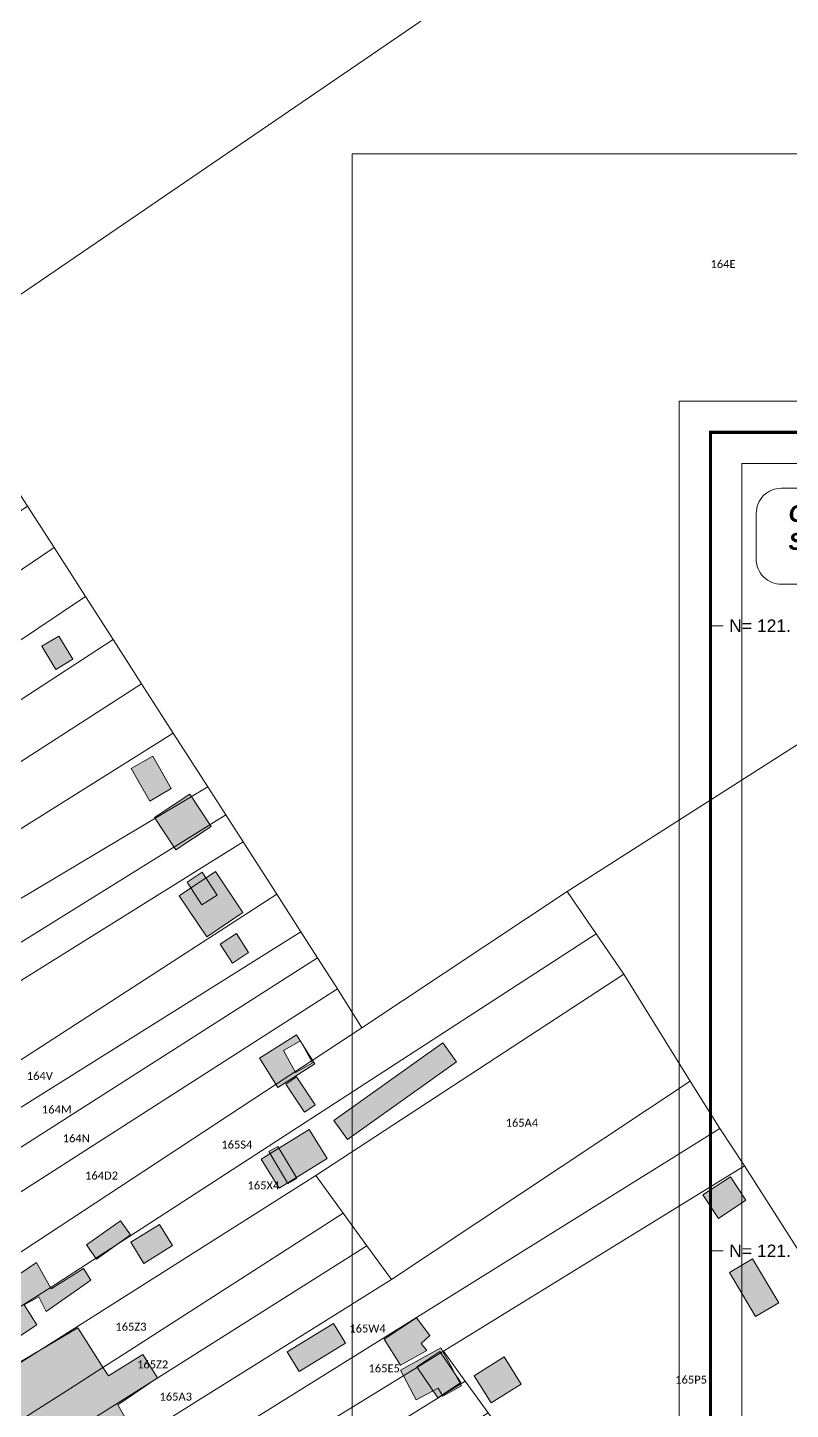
# Model space of a CAD drawing. Header units: metres. Extents: x 113120 to 240396, y 120329 to 242116.
# Drawn here: x 116703.8 to 116780.1, y 121359.2 to 121497.3 of the extents above; entities that cross this region are included whole.
import ezdxf

# ---------------------------------------------------------------- set-up
doc = ezdxf.new("R2010")
doc.units = ezdxf.units.M
doc.header["$LTSCALE"] = 3
doc.layers.get('0').update_dxf_attribs({"lineweight": 0})
for name, color, linetype, lineweight in [('Bpn_CaPa', 78, 'Continuous', 0), ('Bpn_ReBu', 4, 'Continuous', 0), ('Bpt_CaNu', 7, 'Continuous', 0), ('Carroyage(1)', 7, 'Continuous', 0), ('Hachure bâtiment', 11, 'Continuous', 0), ('Légende', 255, 'Continuous', 0)]:
    doc.layers.add(name, color=color, linetype=linetype, lineweight=lineweight)
doc.layers.add('Carroyage(1)_Textes', color=7, linetype='Continuous')
doc.styles.add('Legend', font='')
doc.styles.get("Standard").update_dxf_attribs({"font": 'arial.ttf'})
doc.styles.add('TIMES', font='times.ttf', dxfattribs={"height": 0.4})
doc.styles.get('Legend').set_extended_font_data('Calibri')

# ---------------------------------------------------------------- blocks, each defined once
blk = doc.blocks.new('Titre plan')
at = {"layer": 'Légende', "color": 250}
blk.add_lwpolyline([(310.648, 90.174), (306.218, 90.174), (306.218, 90.174), (306.218, 90.174), (306.218, 90.174), (306.218, 90.174, -0.414214), (305.797, 90.595), (305.797, 91.355), (305.797, 91.355, -0.414214), (306.218, 91.775), (317.91, 91.775, -0.414214), (318.33, 91.355), (318.33, 90.595, -0.414214), (317.91, 90.174), (310.648, 90.174)], format="xyb", dxfattribs=at)
at = {"layer": 'Légende', "color": 7, "ltscale": 0.1, "insert": (306.336, 91.496), "char_height": 0.28, "width": 23.22095, "attachment_point": 1, "style": 'TIMES'}
blk.add_mtext('{\\fArial|b1|i1|c0|p34;Commune de Frameries, 1ère Division\\PSection B}', dxfattribs=at)

msp = doc.modelspace()

# ---------------------------------------------------------------- hatches: boundary and pattern name
at = {"layer": 'Hachure bâtiment'}
h = msp.add_hatch(color=256, dxfattribs=at)
h.dxf.hatch_style = 1
h.paths.add_polyline_path([(116708.35, 121434.17), (116706.67, 121433.13), (116705.27, 121435.45), (116706.95, 121436.47)])
h = msp.add_hatch(color=256, dxfattribs=at)
h.dxf.hatch_style = 1
h.paths.add_polyline_path([(116718.2, 121421.22), (116716.05, 121419.97), (116714.2, 121423.22), (116716.35, 121424.45)])
h = msp.add_hatch(color=256, dxfattribs=at)
h.dxf.hatch_style = 1
h.paths.add_polyline_path([(116716.52, 121418.34), (116720.05, 121420.66), (116722.17, 121417.43), (116718.64, 121415.11)])
h = msp.add_hatch(color=256, dxfattribs=at)
h.dxf.hatch_style = 1
h.paths.add_polyline_path([(116668.65, 121417.3), (116665.47, 121415), (116667.47, 121411.9), (116670.99, 121414.43), (116672.82, 121411.65), (116669.22, 121409.25), (116669.72, 121408.27), (116671.95, 121409.67), (116673.45, 121407.37), (116677.4, 121409.78), (116677.6, 121409.9), (116678.64, 121408.32), (116673.02, 121404.47), (116674.22, 121402.72), (116679.27, 121405.55), (116680.75, 121403.17), (116680.45, 121402.95), (116679.2, 121402.05), (116680.45, 121400.02), (116677.42, 121398.05), (116678.7, 121396.1), (116681.82, 121397.78), (116682.77, 121396.35), (116684.12, 121397.2), (116684.65, 121396.2), (116686.32, 121397.17), (116687.07, 121395.92), (116686.22, 121395.35), (116687.97, 121392.62), (116688.97, 121393.1), (116689.47, 121392.27), (116688.02, 121391.22), (116691.17, 121386.55), (116692.4, 121387.3), (116694.32, 121384.2), (116699.3, 121387.42), (116701.25, 121384.4), (116699.07, 121382.82), (116702.45, 121377.05), (116695, 121372.05), (116696, 121370.45), (116702.02, 121374.2), (116703.05, 121372.72), (116704.72, 121373.85), (116706.2, 121371.22), (116709.42, 121373.25), (116710.17, 121372.07), (116705.7, 121368.95), (116704.95, 121370.4), (116703.5, 121369.6), (116704.75, 121367.6), (116700.77, 121364.97), (116701.92, 121363.22), (116708.86, 121367.31), (116711.45, 121363.22), (116711.92, 121362.5), (116715.37, 121364.65), (116716.82, 121362.32), (116712.87, 121359.6), (116714.77, 121356.27), (116716.5, 121357.3), (116717.45, 121355.67), (116715.62, 121354.62), (116715.92, 121354.15), (116712.3, 121351.85), (116713.4, 121350.17), (116717.5, 121352.57), (116719.85, 121349.35), (116721.65, 121345.87), (116725.35, 121347.97), (116726.75, 121345.72), (116720.7, 121341.85), (116721.15, 121341.07), (116720.65, 121340.62), (116721.92, 121338.5), (116719.27, 121336.85), (116718.02, 121338.87), (116715.4, 121337.3), (116714.45, 121336.77), (116712.1, 121339.98), (116709.85, 121343.05), (116710.6, 121343.65), (116708.27, 121346.92), (116708.07, 121346.9), (116705.65, 121350.37), (116706.2, 121350.9), (116703.96, 121354.02), (116701.9, 121356.88), (116701.79, 121357.03), (116701.66, 121357.22), (116698.85, 121361.27), (116696.27, 121364.98), (116696.14, 121365.16), (116696.06, 121365.29), (116693.77, 121368.9), (116693.25, 121368.65), (116690.28, 121372.55), (116690.17, 121372.69), (116690.04, 121372.88), (116688.16, 121375.69), (116686.26, 121378.51), (116686.18, 121378.63), (116686.05, 121378.82), (116684.14, 121381.53), (116682.14, 121384.39), (116679.97, 121387.48), (116679.87, 121387.63), (116679.74, 121387.81), (116678.07, 121390.32), (116675.55, 121394.12), (116675.97, 121394.45), (116673.03, 121398.45), (116670, 121402.57), (116669.62, 121402.32), (116666.8, 121406.22), (116664.43, 121409.5), (116664.26, 121409.74), (116661.25, 121414.45), (116667.72, 121418.87)])
h.paths.add_polyline_path([(116722.77, 121410.57), (116721.25, 121409.6), (116719.77, 121411.87), (116721.3, 121412.85)], flags=16)
h = msp.add_hatch(color=256, dxfattribs=at)
h.dxf.hatch_style = 1
h.paths.add_polyline_path([(116722.77, 121410.57), (116721.25, 121409.6), (116719.77, 121411.87), (116721.3, 121412.85)], flags=16)
h.paths.add_polyline_path([(116718.99, 121410.51), (116722.61, 121412.94), (116725.36, 121408.83), (116721.74, 121406.4)], flags=17)
h = msp.add_hatch(color=256, dxfattribs=at)
h.dxf.hatch_style = 1
h.paths.add_polyline_path([(116725.93, 121404.83), (116724.3, 121403.77), (116723.07, 121405.67), (116724.72, 121406.72)], flags=17)
h = msp.add_hatch(color=256, dxfattribs=at)
h.dxf.hatch_style = 1
h.paths.add_polyline_path([(116732.32, 121393.8), (116730.62, 121392.85), (116729.4, 121395.05), (116731.1, 121396)], flags=16)
h.paths.add_polyline_path([(116727.3, 121393.81), (116727.02, 121394.26), (116730.72, 121396.6), (116731.56, 121395.27), (116732.56, 121393.7), (116728.86, 121391.35), (116727.87, 121392.91)])
h = msp.add_hatch(color=256, dxfattribs=at)
h.dxf.hatch_style = 1
h.paths.add_polyline_path([(116734.44, 121388.02), (116745.34, 121395.8), (116746.7, 121393.9), (116735.8, 121386.12)])
h = msp.add_hatch(color=256, dxfattribs=at)
h.dxf.hatch_style = 1
h.paths.add_polyline_path([(116732.57, 121389.6), (116731.5, 121388.88), (116729.65, 121391.67), (116730.72, 121392.4)])
h = msp.add_hatch(color=256, dxfattribs=at)
h.dxf.hatch_style = 1
h.paths.add_polyline_path([(116727.18, 121384.18), (116731.97, 121387.14), (116733.77, 121384.24), (116728.98, 121381.27)])
h = msp.add_hatch(color=256, dxfattribs=at)
h.dxf.hatch_style = 1
h.paths.add_polyline_path([(116730.75, 121382.27), (116729.83, 121381.75), (116727.95, 121384.92), (116728.85, 121385.45)], flags=17)
h = msp.add_hatch(color=256, dxfattribs=at)
h.dxf.hatch_style = 1
h.paths.add_polyline_path([(116775.62, 121380.07), (116772.87, 121378.25), (116771.32, 121380.6), (116774.07, 121382.4)])
h = msp.add_hatch(color=256, dxfattribs=at)
h.dxf.hatch_style = 1
h.paths.add_polyline_path([(116714.12, 121376.62), (116710.71, 121374.16), (116709.72, 121375.62), (116713.12, 121378.02)], flags=17)
h = msp.add_hatch(color=256, dxfattribs=at)
h.dxf.hatch_style = 1
h.paths.add_polyline_path([(116718.32, 121375.53), (116715.45, 121373.75), (116714.15, 121375.87), (116717.02, 121377.65)], flags=17)
h = msp.add_hatch(color=256, dxfattribs=at)
h.dxf.hatch_style = 1
h.paths.add_polyline_path([(116778.9, 121369.8), (116776.58, 121368.43), (116773.97, 121372.85), (116776.27, 121374.22)])
h = msp.add_hatch(color=256, dxfattribs=at)
h.dxf.hatch_style = 1
h.paths.add_polyline_path([(116735.62, 121365.77), (116730.97, 121362.95), (116729.77, 121364.92), (116734.42, 121367.75)])
h = msp.add_hatch(color=256, dxfattribs=at)
h.dxf.hatch_style = 1
h.paths.add_polyline_path([(116744.05, 121366.55), (116743.17, 121365.75), (116743.72, 121365.05), (116741.12, 121363.57), (116739.47, 121366.17), (116742.7, 121368.3)])
h = msp.add_hatch(color=256, dxfattribs=at)
h.dxf.hatch_style = 1
h.paths.add_polyline_path([(116744.88, 121361.29), (116742.68, 121360.11), (116741.09, 121363.07), (116743.27, 121364.27), (116745.15, 121365.31), (116746.09, 121363.56), (116746.58, 121362.66), (116746.76, 121362.31), (116747.2, 121361.5), (116745.32, 121360.48)])
h = msp.add_hatch(color=256, dxfattribs=at)
h.dxf.hatch_style = 1
h.paths.add_polyline_path([(116747.12, 121361.85), (116744.82, 121360.3), (116742.75, 121363.4), (116745.05, 121364.95)], flags=17)
h = msp.add_hatch(color=256, dxfattribs=at)
h.dxf.hatch_style = 1
h.paths.add_polyline_path([(116753.15, 121361.67), (116750.17, 121359.8), (116748.47, 121362.52), (116751.45, 121364.4)])

# ---------------------------------------------------------------- linework, layer by layer
at = {"flags": 128}
for points in [[(116736.27, 120667.93), (117313.77, 120667.93), (117313.77, 121484.68), (116736.27, 121484.68)], [(116775.21, 120723.71), (117287.71, 120723.71), (117287.71, 121453.71), (116775.21, 121453.71)]]:
    msp.add_lwpolyline(points, close=True, dxfattribs=at)
at = {"layer": 'Bpn_CaPa'}
for points in [[(116690.33, 121470.5), (116687.28, 121475.25), (116684.76, 121479.17), (116683.08, 121481.79), (116680.72, 121485.47), (116678.66, 121488.68), (116676.36, 121492.25), (116674.91, 121494.52), (116673.35, 121496.94), (116670.11, 121502), (116667.6, 121505.92), (116671.55, 121508.64), (116677.42, 121512.7), (116721.98, 121542.57), (116722.81, 121543.13), (116740.86, 121555.71), (116769.09, 121515.72), (116694.16, 121464.53), (116692.14, 121467.67), (116690.33, 121470.5)], [(116658.58, 121418.5), (116703.82, 121449.47), (116706.48, 121445.34), (116667.57, 121418.99), (116661.08, 121414.59), (116658.58, 121418.5)], [(116709.64, 121440.41), (116664.09, 121409.88), (116656.58, 121404.85), (116653.46, 121409.44), (116661.08, 121414.59), (116667.57, 121418.99), (116706.48, 121445.34), (116709.64, 121440.41)], [(116709.64, 121440.41), (116712.38, 121436.14), (116666.66, 121406.3), (116658.99, 121401.3), (116656.58, 121404.85), (116664.09, 121409.88), (116709.64, 121440.41)], [(116658.99, 121401.3), (116666.66, 121406.3), (116712.38, 121436.14), (116715.23, 121431.69), (116677.89, 121407.63), (116669.57, 121402.27), (116661.76, 121397.23), (116658.99, 121401.3)], [(116664.6, 121393.04), (116661.76, 121397.23), (116669.57, 121402.27), (116677.89, 121407.63), (116715.23, 121431.69), (116718.4, 121426.76), (116680.7, 121403.13), (116679.08, 121402.12), (116664.6, 121393.04)], [(116721.84, 121421.4), (116678.86, 121395.74), (116675.66, 121393.83), (116667.41, 121388.9), (116664.6, 121393.04), (116679.08, 121402.12), (116680.7, 121403.13), (116718.4, 121426.76), (116721.84, 121421.4)], [(116721.84, 121421.4), (116723.64, 121418.6), (116678.06, 121390.22), (116669.94, 121385.18), (116667.41, 121388.9), (116675.66, 121393.83), (116678.86, 121395.74), (116721.84, 121421.4)], [(116669.94, 121385.18), (116678.06, 121390.22), (116723.64, 121418.6), (116725.38, 121415.88), (116687.93, 121392.55), (116686.05, 121391.38), (116684.19, 121390.23), (116679.85, 121387.52), (116671.77, 121382.49), (116669.94, 121385.18)], [(116728.73, 121410.67), (116687.99, 121384.31), (116683.98, 121381.72), (116675.86, 121376.46), (116671.77, 121382.49), (116679.85, 121387.52), (116684.19, 121390.23), (116686.05, 121391.38), (116687.93, 121392.55), (116725.38, 121415.88), (116728.73, 121410.67)], [(116731.14, 121406.91), (116696.73, 121385.33), (116695.66, 121384.66), (116689, 121380.48), (116686.08, 121378.66), (116677.87, 121373.51), (116675.86, 121376.46), (116683.98, 121381.72), (116687.99, 121384.31), (116728.73, 121410.67), (116731.14, 121406.91)], [(116687.4, 121359.51), (116685, 121363.02), (116693.32, 121368.45), (116696.06, 121370.23), (116737.24, 121397.29), (116757.76, 121410.93), (116760.65, 121406.71), (116706.08, 121371.3), (116703.41, 121369.62), (116699.98, 121367.45), (116698.41, 121366.46), (116687.4, 121359.51)], [(116731.14, 121406.91), (116732.81, 121404.31), (116697.55, 121381.8), (116688.04, 121375.74), (116679.91, 121370.55), (116677.87, 121373.51), (116686.08, 121378.66), (116689, 121380.48), (116695.66, 121384.66), (116696.73, 121385.33), (116731.14, 121406.91)], [(116687.4, 121359.51), (116698.41, 121366.46), (116699.98, 121367.45), (116703.41, 121369.62), (116706.08, 121371.3), (116760.65, 121406.71), (116763.41, 121402.68), (116732.63, 121382.55), (116701.93, 121363.07), (116690.1, 121355.57), (116687.4, 121359.51)], [(116732.81, 121404.31), (116734.8, 121401.21), (116698.21, 121377.75), (116695.22, 121375.84), (116690.16, 121372.6), (116682.02, 121367.38), (116679.91, 121370.55), (116688.04, 121375.74), (116697.55, 121381.8), (116732.81, 121404.31)], [(116770.05, 121391.98), (116740.19, 121372.13), (116737.75, 121375.49), (116735.38, 121378.76), (116732.63, 121382.55), (116763.41, 121402.68), (116770.05, 121391.98)], [(116737.24, 121397.29), (116696.06, 121370.23), (116693.32, 121368.45), (116685, 121363.02), (116682.02, 121367.38), (116690.16, 121372.6), (116695.22, 121375.84), (116698.21, 121377.75), (116734.8, 121401.21), (116737.24, 121397.29)], [(116770.05, 121391.98), (116773.02, 121387.25), (116717.41, 121352.58), (116715.71, 121351.53), (116713.38, 121350.07), (116708.23, 121346.86), (116699.93, 121341.69), (116697.28, 121345.29), (116706.16, 121350.84), (116716.44, 121357.27), (116740.19, 121372.13), (116770.05, 121391.98)], [(116702.3, 121338.45), (116699.93, 121341.69), (116708.23, 121346.86), (116713.38, 121350.07), (116715.71, 121351.53), (116717.41, 121352.58), (116773.02, 121387.25), (116775.49, 121383.49), (116745.39, 121364.96), (116719.83, 121349.24), (116718.13, 121348.19), (116710.59, 121343.55), (116709.77, 121343.05), (116702.3, 121338.45)], [(116745.39, 121364.96), (116775.49, 121383.49), (116792.57, 121356.72), (116763.53, 121339.94), (116761.32, 121342.99), (116759.08, 121346.08), (116756.8, 121349.23), (116754.47, 121352.44), (116752.12, 121355.68), (116749.85, 121358.81), (116747.56, 121361.97), (116745.39, 121364.96)], [(116735.38, 121378.76), (116713.57, 121364.75), (116711.36, 121363.33), (116708.07, 121361.22), (116704.61, 121359), (116692.9, 121351.47), (116690.1, 121355.57), (116701.93, 121363.07), (116732.63, 121382.55), (116735.38, 121378.76)], [(116693.74, 121347.73), (116691.71, 121350.71), (116692.9, 121351.47), (116704.61, 121359), (116708.07, 121361.22), (116711.36, 121363.33), (116713.57, 121364.75), (116735.38, 121378.76), (116737.75, 121375.49), (116713.43, 121360.14), (116711.08, 121358.66), (116703.83, 121354.09), (116694.94, 121348.48), (116693.74, 121347.73)], [(116693.74, 121347.73), (116694.94, 121348.48), (116703.83, 121354.09), (116711.08, 121358.66), (116713.43, 121360.14), (116737.75, 121375.49), (116740.19, 121372.13), (116716.44, 121357.27), (116706.16, 121350.84), (116697.28, 121345.29), (116696.08, 121344.54), (116693.74, 121347.73)], [(116704.63, 121335.28), (116702.3, 121338.45), (116709.77, 121343.05), (116710.59, 121343.55), (116718.13, 121348.19), (116719.83, 121349.24), (116745.39, 121364.96), (116747.56, 121361.97), (116721.6, 121345.83), (116712.07, 121339.91), (116704.63, 121335.28)], [(116704.63, 121335.28), (116712.07, 121339.91), (116721.6, 121345.83), (116747.56, 121361.97), (116749.85, 121358.81), (116722.22, 121341.47), (116721.21, 121340.83), (116707.07, 121331.96), (116704.63, 121335.28)]]:
    msp.add_lwpolyline(points, close=True, dxfattribs=at)
for points in [[(116805.9, 121441.65), (116757.76, 121410.93), (116737.24, 121397.29), (116734.8, 121401.21), (116732.81, 121404.31), (116731.14, 121406.91), (116728.73, 121410.67), (116725.38, 121415.88), (116723.64, 121418.6), (116721.84, 121421.4), (116718.4, 121426.76), (116715.23, 121431.69), (116712.38, 121436.14), (116709.64, 121440.41), (116706.48, 121445.34), (116703.82, 121449.47), (116701.24, 121453.5), (116698.12, 121458.35), (116696.04, 121461.59), (116694.16, 121464.53), (116769.09, 121515.72)], [(116841.89, 121441.65), (116845.19, 121418.43), (116847.26, 121330.91), (116821.11, 121314.64), (116818.69, 121318.23), (116815.97, 121322.51), (116813.51, 121326.18), (116811.2, 121330.27), (116808.07, 121333.97), (116804.47, 121339.47), (116801.5, 121343.84), (116792.57, 121356.72), (116775.49, 121383.49), (116773.02, 121387.25), (116770.05, 121391.98), (116763.41, 121402.68), (116760.65, 121406.71), (116757.76, 121410.93), (116805.9, 121441.65)]]:
    msp.add_lwpolyline(points, dxfattribs=at)
at = {"layer": 'Bpn_ReBu'}
for points in [[(116708.35, 121434.17), (116706.67, 121433.13), (116705.27, 121435.45), (116706.95, 121436.47), (116708.35, 121434.17)], [(116718.2, 121421.22), (116716.05, 121419.97), (116714.2, 121423.22), (116716.35, 121424.45), (116718.2, 121421.22)], [(116716.52, 121418.34), (116720.05, 121420.66), (116722.17, 121417.43), (116718.64, 121415.11), (116716.52, 121418.34)], [(116718.99, 121410.51), (116722.61, 121412.94), (116725.36, 121408.83), (116721.74, 121406.4), (116718.99, 121410.51)], [(116722.77, 121410.57), (116721.25, 121409.6), (116719.77, 121411.87), (116721.3, 121412.85), (116722.77, 121410.57)], [(116725.93, 121404.83), (116724.3, 121403.77), (116723.07, 121405.67), (116724.72, 121406.72), (116725.93, 121404.83)], [(116727.3, 121393.81), (116727.02, 121394.26), (116730.72, 121396.6), (116731.56, 121395.27), (116732.56, 121393.7), (116728.86, 121391.35), (116727.87, 121392.91), (116727.3, 121393.81)], [(116732.32, 121393.8), (116730.62, 121392.85), (116729.4, 121395.05), (116731.1, 121396), (116732.32, 121393.8)], [(116734.44, 121388.02), (116745.34, 121395.8), (116746.7, 121393.9), (116735.8, 121386.12), (116734.44, 121388.02)], [(116732.57, 121389.6), (116731.5, 121388.88), (116729.65, 121391.67), (116730.72, 121392.4), (116732.57, 121389.6)], [(116727.18, 121384.18), (116731.97, 121387.14), (116733.77, 121384.24), (116728.98, 121381.27), (116727.18, 121384.18)], [(116730.75, 121382.27), (116729.83, 121381.75), (116727.95, 121384.92), (116728.85, 121385.45), (116730.75, 121382.27)], [(116775.62, 121380.07), (116772.87, 121378.25), (116771.32, 121380.6), (116774.07, 121382.4), (116775.62, 121380.07)], [(116714.12, 121376.62), (116710.71, 121374.16), (116709.72, 121375.62), (116713.12, 121378.02), (116714.12, 121376.62)], [(116718.32, 121375.53), (116715.45, 121373.75), (116714.15, 121375.87), (116717.02, 121377.65), (116718.32, 121375.53)], [(116778.9, 121369.8), (116776.58, 121368.43), (116773.97, 121372.85), (116776.27, 121374.22), (116778.9, 121369.8)], [(116735.62, 121365.77), (116730.97, 121362.95), (116729.77, 121364.92), (116734.42, 121367.75), (116735.62, 121365.77)], [(116744.05, 121366.55), (116743.17, 121365.75), (116743.72, 121365.05), (116741.12, 121363.57), (116739.47, 121366.17), (116742.7, 121368.3), (116744.05, 121366.55)], [(116744.88, 121361.29), (116742.68, 121360.11), (116741.09, 121363.07), (116743.27, 121364.27), (116745.15, 121365.31), (116746.09, 121363.56), (116746.58, 121362.66), (116746.76, 121362.31), (116747.2, 121361.5), (116745.32, 121360.48), (116744.88, 121361.29)], [(116747.12, 121361.85), (116744.82, 121360.3), (116742.75, 121363.4), (116745.05, 121364.95), (116747.12, 121361.85)], [(116753.15, 121361.67), (116750.17, 121359.8), (116748.47, 121362.52), (116751.45, 121364.4), (116753.15, 121361.67)]]:
    msp.add_lwpolyline(points, close=True, dxfattribs=at)
for points in [[(116703.05, 121372.72), (116704.72, 121373.85), (116706.2, 121371.22), (116709.42, 121373.25), (116710.17, 121372.07), (116705.7, 121368.95), (116704.95, 121370.4), (116703.5, 121369.6), (116704.75, 121367.6), (116700.77, 121364.97)], [(116701.92, 121363.22), (116708.86, 121367.31), (116711.45, 121363.22), (116711.92, 121362.5), (116715.37, 121364.65), (116716.82, 121362.32), (116712.87, 121359.6), (116714.77, 121356.27)]]:
    msp.add_lwpolyline(points, dxfattribs=at)
at = {"layer": 'Carroyage(1)'}
for p, q in [((116768.96, 121459.96), (116770.84, 121459.96)), ((116772.09, 121437.5), (116773.34, 121437.5)), ((116772.09, 121375), (116773.34, 121375))]:
    msp.add_line(p, q, dxfattribs=at)
msp.add_lwpolyline([(116768.96, 120717.46), (117293.96, 120717.46), (117293.96, 121459.96), (116768.96, 121459.96)], close=True, dxfattribs=at)
at = {"layer": 'Carroyage(1)', "const_width": 0.312}
msp.add_lwpolyline([(116772.09, 120720.59), (117290.84, 120720.59), (117290.84, 121456.84), (116772.09, 121456.84)], close=True, dxfattribs=at)

# ---------------------------------------------------------------- block references
at = {"layer": 'Légende', "xscale": 6.000000001200011, "yscale": 6.000000001200011, "zscale": 6.000000001200011}
msp.add_blockref('Titre plan', (114941.87, 120900.6), dxfattribs=at)

# ---------------------------------------------------------------- texts
at = {"layer": 'Bpt_CaNu', "char_height": 0.8, "attachment_point": 7, "style": 'Legend'}
for s, insert in [('164E', (116772.09, 121473.26)), ('164V', (116703.76, 121392.09)), ('164M', (116705.27, 121388.73)), ('165A4', (116751.61, 121387.4)), ('164N', (116707.35, 121385.85)), ('165S4', (116723.2, 121385.22)), ('164D2', (116709.58, 121382.12)), ('165X4', (116725.82, 121381.14)), ('165Z3', (116712.61, 121367.01)), ('165W4', (116735.99, 121366.83)), ('165Z2', (116714.78, 121363.24)), ('165E5', (116737.91, 121362.85)), ('165P5', (116768.56, 121361.72)), ('165A3', (116717.02, 121360.02))]:
    msp.add_mtext(s, dxfattribs=dict(at, insert=insert))
at = {"layer": 'Carroyage(1)_Textes'}
for p in [(116773.96, 121436.88), (116773.96, 121374.38)]:
    msp.add_text('N= 121.', height=1.25, dxfattribs=at).set_placement(p)

doc.saveas('drawing.dxf')
